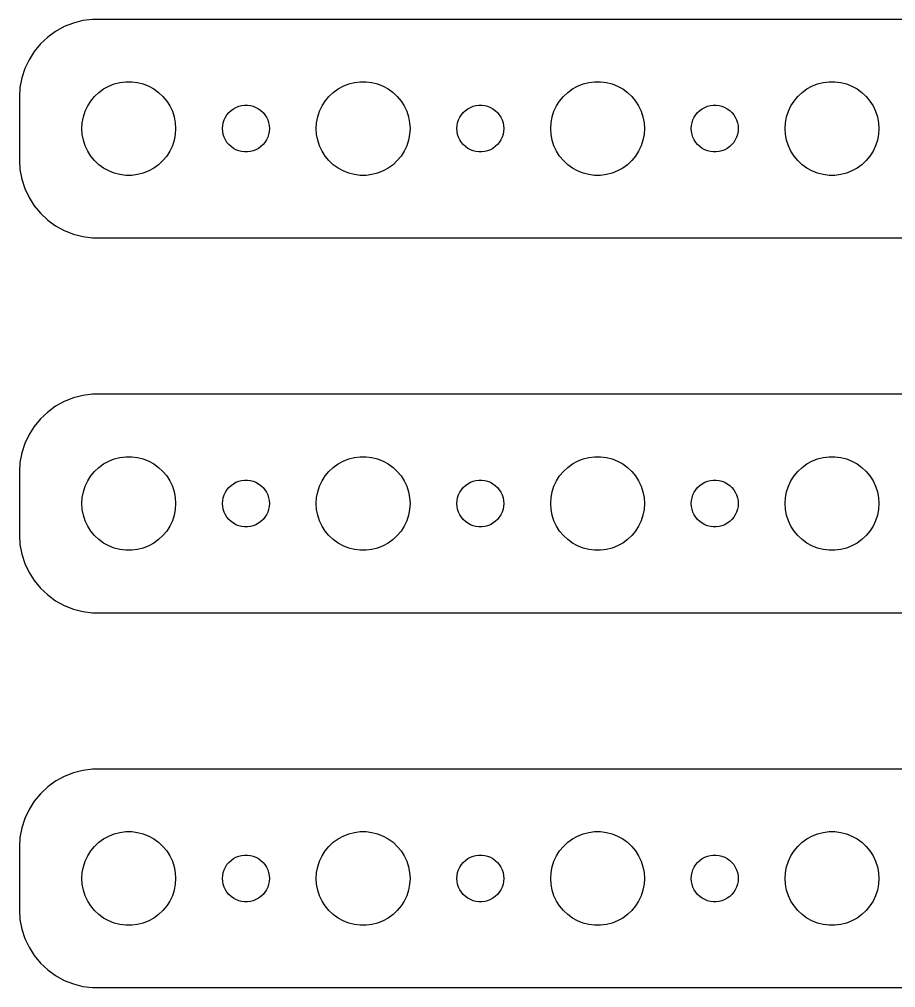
# Model space of a CAD drawing. Header units: metres. Extents: x -112 to 112, y 113 to 223.
# Drawn here: x -112 to -55.9, y 161 to 223 of the extents above; entities that cross this region are included whole.
import ezdxf

# ---------------------------------------------------------------- set-up
doc = ezdxf.new("R2010")
doc.units = ezdxf.units.M

msp = doc.modelspace()

# ---------------------------------------------------------------- linework, layer by layer
for p, q in [((-109.129, 222.524), (-109.679, 222.222)), ((-108.545, 222.755), (-109.129, 222.524)), ((-107.937, 222.911), (-108.545, 222.755)), ((-107.314, 222.99), (-107.937, 222.911)), ((107.314, 222.99), (-107.314, 222.99)), ((-109.679, 222.222), (-110.187, 221.853)), ((-110.645, 221.423), (-111.045, 220.939)), ((-110.187, 221.853), (-110.645, 221.423)), ((-111.045, 220.939), (-111.382, 220.409)), ((-111.382, 220.409), (-111.649, 219.841)), ((-111.649, 219.841), (-111.843, 219.243)), ((-111.843, 219.243), (-111.961, 218.627)), ((-106.277, 218.714), (-105.927, 218.853)), ((-105.927, 218.853), (-105.562, 218.947)), ((-105.562, 218.947), (-105.188, 218.994)), ((-105.188, 218.994), (-104.812, 218.994)), ((-104.812, 218.994), (-104.438, 218.947)), ((-104.438, 218.947), (-104.073, 218.853)), ((-104.073, 218.853), (-103.723, 218.714)), ((-91.2773, 218.714), (-90.927, 218.853)), ((-90.927, 218.853), (-90.5621, 218.947)), ((-90.5621, 218.947), (-90.1884, 218.994)), ((-90.1884, 218.994), (-89.8116, 218.994)), ((-89.8116, 218.994), (-89.4379, 218.947)), ((-89.4379, 218.947), (-89.073, 218.853)), ((-89.073, 218.853), (-88.7227, 218.714)), ((-76.2773, 218.714), (-75.927, 218.853)), ((-75.927, 218.853), (-75.5621, 218.947)), ((-75.5621, 218.947), (-75.1884, 218.994)), ((-75.1884, 218.994), (-74.8116, 218.994)), ((-74.8116, 218.994), (-74.4379, 218.947)), ((-74.4379, 218.947), (-74.073, 218.853)), ((-74.073, 218.853), (-73.7227, 218.714)), ((-61.2773, 218.714), (-60.927, 218.853)), ((-60.927, 218.853), (-60.5621, 218.947)), ((-60.5621, 218.947), (-60.1884, 218.994)), ((-60.1884, 218.994), (-59.8116, 218.994)), ((-59.8116, 218.994), (-59.4379, 218.947)), ((-59.4379, 218.947), (-59.0729, 218.853)), ((-59.0729, 218.853), (-58.7227, 218.714)), ((-111.961, 218.627), (-112, 218)), ((-107.187, 218.054), (-106.912, 218.312)), ((-106.912, 218.312), (-106.607, 218.533)), ((-106.607, 218.533), (-106.277, 218.714)), ((-103.723, 218.714), (-103.393, 218.533)), ((-103.393, 218.533), (-103.088, 218.312)), ((-103.088, 218.312), (-102.813, 218.054)), ((-92.1869, 218.054), (-91.9123, 218.312)), ((-91.9123, 218.312), (-91.6075, 218.533)), ((-91.6075, 218.533), (-91.2773, 218.714)), ((-88.7227, 218.714), (-88.3925, 218.533)), ((-88.3925, 218.533), (-88.0877, 218.312)), ((-88.0877, 218.312), (-87.8131, 218.054)), ((-77.1869, 218.054), (-76.9123, 218.312)), ((-76.9123, 218.312), (-76.6075, 218.533)), ((-76.6075, 218.533), (-76.2773, 218.714)), ((-73.7227, 218.714), (-73.3925, 218.533)), ((-73.3925, 218.533), (-73.0877, 218.312)), ((-73.0877, 218.312), (-72.8131, 218.054)), ((-62.1869, 218.054), (-61.9123, 218.312)), ((-61.9123, 218.312), (-61.6075, 218.533)), ((-61.6075, 218.533), (-61.2773, 218.714)), ((-58.7227, 218.714), (-58.3925, 218.533)), ((-58.3925, 218.533), (-58.0877, 218.312)), ((-58.0877, 218.312), (-57.8131, 218.054)), ((-112, 218), (-112, 214)), ((-107.629, 217.445), (-107.427, 217.763)), ((-107.427, 217.763), (-107.187, 218.054)), ((-102.813, 218.054), (-102.573, 217.763)), ((-102.573, 217.763), (-102.371, 217.445)), ((-92.6289, 217.445), (-92.427, 217.763)), ((-92.427, 217.763), (-92.1869, 218.054)), ((-87.8131, 218.054), (-87.573, 217.763)), ((-87.573, 217.763), (-87.3711, 217.445)), ((-77.6289, 217.445), (-77.427, 217.763)), ((-77.427, 217.763), (-77.1869, 218.054)), ((-72.8131, 218.054), (-72.573, 217.763)), ((-72.573, 217.763), (-72.3711, 217.445)), ((-62.6289, 217.445), (-62.427, 217.763)), ((-62.427, 217.763), (-62.1869, 218.054)), ((-57.8131, 218.054), (-57.5729, 217.763)), ((-57.5729, 217.763), (-57.3711, 217.445)), ((-107.906, 216.746), (-107.789, 217.104)), ((-107.789, 217.104), (-107.629, 217.445)), ((-102.371, 217.445), (-102.211, 217.104)), ((-102.211, 217.104), (-102.094, 216.746)), ((-98.7135, 216.882), (-98.5934, 217.027)), ((-98.5934, 217.027), (-98.4561, 217.156)), ((-98.4561, 217.156), (-98.3037, 217.266)), ((-98.3037, 217.266), (-98.1387, 217.357)), ((-98.1387, 217.357), (-97.9635, 217.427)), ((-97.9635, 217.427), (-97.7811, 217.473)), ((-97.7811, 217.473), (-97.5942, 217.497)), ((-97.5942, 217.497), (-97.4058, 217.497)), ((-97.4058, 217.497), (-97.2189, 217.473)), ((-97.2189, 217.473), (-97.0365, 217.427)), ((-97.0365, 217.427), (-96.8613, 217.357)), ((-96.8613, 217.357), (-96.6963, 217.266)), ((-96.6963, 217.266), (-96.5439, 217.156)), ((-96.5439, 217.156), (-96.4065, 217.027)), ((-96.4065, 217.027), (-96.2865, 216.882)), ((-92.9057, 216.746), (-92.7893, 217.104)), ((-92.7893, 217.104), (-92.6289, 217.445)), ((-87.3711, 217.445), (-87.2107, 217.104)), ((-87.2107, 217.104), (-87.0943, 216.746)), ((-83.7135, 216.882), (-83.5934, 217.027)), ((-83.5934, 217.027), (-83.4561, 217.156)), ((-83.4561, 217.156), (-83.3037, 217.266)), ((-83.3037, 217.266), (-83.1387, 217.357)), ((-83.1387, 217.357), (-82.9635, 217.427)), ((-82.9635, 217.427), (-82.7811, 217.473)), ((-82.7811, 217.473), (-82.5942, 217.497)), ((-82.5942, 217.497), (-82.4058, 217.497)), ((-82.4058, 217.497), (-82.2189, 217.473)), ((-82.2189, 217.473), (-82.0365, 217.427)), ((-82.0365, 217.427), (-81.8613, 217.357)), ((-81.8613, 217.357), (-81.6963, 217.266)), ((-81.6963, 217.266), (-81.5439, 217.156)), ((-81.5439, 217.156), (-81.4065, 217.027)), ((-81.4065, 217.027), (-81.2865, 216.882)), ((-77.9057, 216.746), (-77.7893, 217.104)), ((-77.7893, 217.104), (-77.6289, 217.445)), ((-72.3711, 217.445), (-72.2107, 217.104)), ((-72.2107, 217.104), (-72.0943, 216.746)), ((-68.7135, 216.882), (-68.5934, 217.027)), ((-68.5934, 217.027), (-68.4561, 217.156)), ((-68.4561, 217.156), (-68.3037, 217.266)), ((-68.3037, 217.266), (-68.1387, 217.357)), ((-68.1387, 217.357), (-67.9635, 217.427)), ((-67.9635, 217.427), (-67.7811, 217.473)), ((-67.7811, 217.473), (-67.5942, 217.497)), ((-67.5942, 217.497), (-67.4058, 217.497)), ((-67.4058, 217.497), (-67.2189, 217.473)), ((-67.2189, 217.473), (-67.0365, 217.427)), ((-67.0365, 217.427), (-66.8613, 217.357)), ((-66.8613, 217.357), (-66.6963, 217.266)), ((-66.6963, 217.266), (-66.5439, 217.156)), ((-66.5439, 217.156), (-66.4065, 217.027)), ((-66.4065, 217.027), (-66.2865, 216.882)), ((-62.9057, 216.746), (-62.7893, 217.104)), ((-62.7893, 217.104), (-62.6289, 217.445)), ((-57.3711, 217.445), (-57.2107, 217.104)), ((-57.2107, 217.104), (-57.0942, 216.746)), ((-108, 216), (-107.976, 216.376)), ((-107.976, 216.376), (-107.906, 216.746)), ((-102.094, 216.746), (-102.024, 216.376)), ((-102.024, 216.376), (-102, 216)), ((-98.9882, 216.188), (-98.9529, 216.373)), ((-98.9529, 216.373), (-98.8947, 216.552)), ((-98.8947, 216.552), (-98.8145, 216.723)), ((-98.8145, 216.723), (-98.7135, 216.882)), ((-96.2865, 216.882), (-96.1855, 216.723)), ((-96.1855, 216.723), (-96.1053, 216.552)), ((-96.1053, 216.552), (-96.0471, 216.373)), ((-96.0471, 216.373), (-96.0118, 216.188)), ((-93, 216), (-92.9763, 216.376)), ((-92.9763, 216.376), (-92.9057, 216.746)), ((-87.0943, 216.746), (-87.0237, 216.376)), ((-87.0237, 216.376), (-87, 216)), ((-83.9882, 216.188), (-83.9529, 216.373)), ((-83.9529, 216.373), (-83.8947, 216.552)), ((-83.8947, 216.552), (-83.8145, 216.723)), ((-83.8145, 216.723), (-83.7135, 216.882)), ((-81.2865, 216.882), (-81.1855, 216.723)), ((-81.1855, 216.723), (-81.1053, 216.552)), ((-81.1053, 216.552), (-81.0471, 216.373)), ((-81.0471, 216.373), (-81.0118, 216.188)), ((-78, 216), (-77.9763, 216.376)), ((-77.9763, 216.376), (-77.9057, 216.746)), ((-72.0943, 216.746), (-72.0237, 216.376)), ((-72.0237, 216.376), (-72, 216)), ((-68.9882, 216.188), (-68.9529, 216.373)), ((-68.9529, 216.373), (-68.8947, 216.552)), ((-68.8947, 216.552), (-68.8145, 216.723)), ((-68.8145, 216.723), (-68.7135, 216.882)), ((-66.2865, 216.882), (-66.1855, 216.723)), ((-66.1855, 216.723), (-66.1053, 216.552)), ((-66.1053, 216.552), (-66.0471, 216.373)), ((-66.0471, 216.373), (-66.0118, 216.188)), ((-63, 216), (-62.9763, 216.376)), ((-62.9763, 216.376), (-62.9057, 216.746)), ((-57.0942, 216.746), (-57.0237, 216.376)), ((-57.0237, 216.376), (-57, 216)), ((-107.976, 215.624), (-108, 216)), ((-102, 216), (-102.024, 215.624)), ((-99, 216), (-98.9882, 216.188)), ((-98.9882, 215.812), (-99, 216)), ((-98.9529, 215.627), (-98.9882, 215.812)), ((-96.0118, 215.812), (-96.0471, 215.627)), ((-96.0118, 216.188), (-96, 216)), ((-96, 216), (-96.0118, 215.812)), ((-92.9763, 215.624), (-93, 216)), ((-87, 216), (-87.0237, 215.624)), ((-84, 216), (-83.9882, 216.188)), ((-83.9882, 215.812), (-84, 216)), ((-83.9529, 215.627), (-83.9882, 215.812)), ((-81.0118, 215.812), (-81.0471, 215.627)), ((-81.0118, 216.188), (-81, 216)), ((-81, 216), (-81.0118, 215.812)), ((-77.9763, 215.624), (-78, 216)), ((-72, 216), (-72.0237, 215.624)), ((-69, 216), (-68.9882, 216.188)), ((-68.9882, 215.812), (-69, 216)), ((-68.9529, 215.627), (-68.9882, 215.812)), ((-66.0118, 215.812), (-66.0471, 215.627)), ((-66.0118, 216.188), (-66, 216)), ((-66, 216), (-66.0118, 215.812)), ((-62.9763, 215.624), (-63, 216)), ((-57, 216), (-57.0237, 215.624)), ((-107.906, 215.254), (-107.976, 215.624)), ((-107.789, 214.896), (-107.906, 215.254)), ((-102.094, 215.254), (-102.211, 214.896)), ((-102.024, 215.624), (-102.094, 215.254)), ((-98.8947, 215.448), (-98.9529, 215.627)), ((-98.8145, 215.277), (-98.8947, 215.448)), ((-98.7135, 215.118), (-98.8145, 215.277)), ((-98.5934, 214.973), (-98.7135, 215.118)), ((-96.2865, 215.118), (-96.4065, 214.973)), ((-96.1855, 215.277), (-96.2865, 215.118)), ((-96.1053, 215.448), (-96.1855, 215.277)), ((-96.0471, 215.627), (-96.1053, 215.448)), ((-92.9057, 215.254), (-92.9763, 215.624)), ((-92.7893, 214.896), (-92.9057, 215.254)), ((-87.0943, 215.254), (-87.2107, 214.896)), ((-87.0237, 215.624), (-87.0943, 215.254)), ((-83.8947, 215.448), (-83.9529, 215.627)), ((-83.8145, 215.277), (-83.8947, 215.448)), ((-83.7135, 215.118), (-83.8145, 215.277)), ((-83.5934, 214.973), (-83.7135, 215.118)), ((-81.2865, 215.118), (-81.4065, 214.973)), ((-81.1855, 215.277), (-81.2865, 215.118)), ((-81.1053, 215.448), (-81.1855, 215.277)), ((-81.0471, 215.627), (-81.1053, 215.448)), ((-77.9057, 215.254), (-77.9763, 215.624)), ((-77.7893, 214.896), (-77.9057, 215.254)), ((-72.0943, 215.254), (-72.2107, 214.896)), ((-72.0237, 215.624), (-72.0943, 215.254)), ((-68.8947, 215.448), (-68.9529, 215.627)), ((-68.8145, 215.277), (-68.8947, 215.448)), ((-68.7135, 215.118), (-68.8145, 215.277)), ((-68.5934, 214.973), (-68.7135, 215.118)), ((-66.2865, 215.118), (-66.4065, 214.973)), ((-66.1855, 215.277), (-66.2865, 215.118)), ((-66.1053, 215.448), (-66.1855, 215.277)), ((-66.0471, 215.627), (-66.1053, 215.448)), ((-62.9057, 215.254), (-62.9763, 215.624)), ((-62.7893, 214.896), (-62.9057, 215.254)), ((-57.0942, 215.254), (-57.2107, 214.896)), ((-57.0237, 215.624), (-57.0942, 215.254)), ((-107.629, 214.555), (-107.789, 214.896)), ((-107.427, 214.237), (-107.629, 214.555)), ((-102.371, 214.555), (-102.573, 214.237)), ((-102.211, 214.896), (-102.371, 214.555)), ((-98.4561, 214.844), (-98.5934, 214.973)), ((-98.3037, 214.734), (-98.4561, 214.844)), ((-98.1387, 214.643), (-98.3037, 214.734)), ((-97.9635, 214.573), (-98.1387, 214.643)), ((-97.7811, 214.527), (-97.9635, 214.573)), ((-97.5942, 214.503), (-97.7811, 214.527)), ((-97.4058, 214.503), (-97.5942, 214.503)), ((-97.2189, 214.527), (-97.4058, 214.503)), ((-97.0365, 214.573), (-97.2189, 214.527)), ((-96.8613, 214.643), (-97.0365, 214.573)), ((-96.6963, 214.734), (-96.8613, 214.643)), ((-96.5439, 214.844), (-96.6963, 214.734)), ((-96.4065, 214.973), (-96.5439, 214.844)), ((-92.6289, 214.555), (-92.7893, 214.896)), ((-92.427, 214.237), (-92.6289, 214.555)), ((-87.3711, 214.555), (-87.573, 214.237)), ((-87.2107, 214.896), (-87.3711, 214.555)), ((-83.4561, 214.844), (-83.5934, 214.973)), ((-83.3037, 214.734), (-83.4561, 214.844)), ((-83.1387, 214.643), (-83.3037, 214.734)), ((-82.9635, 214.573), (-83.1387, 214.643)), ((-82.7811, 214.527), (-82.9635, 214.573)), ((-82.5942, 214.503), (-82.7811, 214.527)), ((-82.4058, 214.503), (-82.5942, 214.503)), ((-82.2189, 214.527), (-82.4058, 214.503)), ((-82.0365, 214.573), (-82.2189, 214.527)), ((-81.8613, 214.643), (-82.0365, 214.573)), ((-81.6963, 214.734), (-81.8613, 214.643)), ((-81.5439, 214.844), (-81.6963, 214.734)), ((-81.4065, 214.973), (-81.5439, 214.844)), ((-77.6289, 214.555), (-77.7893, 214.896)), ((-77.427, 214.237), (-77.6289, 214.555)), ((-72.3711, 214.555), (-72.573, 214.237)), ((-72.2107, 214.896), (-72.3711, 214.555)), ((-68.4561, 214.844), (-68.5934, 214.973)), ((-68.3037, 214.734), (-68.4561, 214.844)), ((-68.1387, 214.643), (-68.3037, 214.734)), ((-67.9635, 214.573), (-68.1387, 214.643)), ((-67.7811, 214.527), (-67.9635, 214.573)), ((-67.5942, 214.503), (-67.7811, 214.527)), ((-67.4058, 214.503), (-67.5942, 214.503)), ((-67.2189, 214.527), (-67.4058, 214.503)), ((-67.0365, 214.573), (-67.2189, 214.527)), ((-66.8613, 214.643), (-67.0365, 214.573)), ((-66.6963, 214.734), (-66.8613, 214.643)), ((-66.5439, 214.844), (-66.6963, 214.734)), ((-66.4065, 214.973), (-66.5439, 214.844)), ((-62.6289, 214.555), (-62.7893, 214.896)), ((-62.427, 214.237), (-62.6289, 214.555)), ((-57.3711, 214.555), (-57.5729, 214.237)), ((-57.2107, 214.896), (-57.3711, 214.555)), ((-112, 214), (-111.961, 213.373)), ((-107.187, 213.946), (-107.427, 214.237)), ((-106.912, 213.688), (-107.187, 213.946)), ((-102.813, 213.946), (-103.088, 213.688)), ((-102.573, 214.237), (-102.813, 213.946)), ((-92.1869, 213.946), (-92.427, 214.237)), ((-91.9123, 213.688), (-92.1869, 213.946)), ((-87.8131, 213.946), (-88.0877, 213.688)), ((-87.573, 214.237), (-87.8131, 213.946)), ((-77.1869, 213.946), (-77.427, 214.237)), ((-76.9123, 213.688), (-77.1869, 213.946)), ((-72.8131, 213.946), (-73.0877, 213.688)), ((-72.573, 214.237), (-72.8131, 213.946)), ((-62.1869, 213.946), (-62.427, 214.237)), ((-61.9123, 213.688), (-62.1869, 213.946)), ((-57.8131, 213.946), (-58.0877, 213.688)), ((-57.5729, 214.237), (-57.8131, 213.946)), ((-111.961, 213.373), (-111.843, 212.757)), ((-106.607, 213.467), (-106.912, 213.688)), ((-106.277, 213.286), (-106.607, 213.467)), ((-105.927, 213.147), (-106.277, 213.286)), ((-103.723, 213.286), (-104.073, 213.147)), ((-103.393, 213.467), (-103.723, 213.286)), ((-103.088, 213.688), (-103.393, 213.467)), ((-91.6075, 213.467), (-91.9123, 213.688)), ((-91.2773, 213.286), (-91.6075, 213.467)), ((-90.927, 213.147), (-91.2773, 213.286)), ((-88.7227, 213.286), (-89.073, 213.147)), ((-88.3925, 213.467), (-88.7227, 213.286)), ((-88.0877, 213.688), (-88.3925, 213.467)), ((-76.6075, 213.467), (-76.9123, 213.688)), ((-76.2773, 213.286), (-76.6075, 213.467)), ((-75.927, 213.147), (-76.2773, 213.286)), ((-73.7227, 213.286), (-74.073, 213.147)), ((-73.3925, 213.467), (-73.7227, 213.286)), ((-73.0877, 213.688), (-73.3925, 213.467)), ((-61.6075, 213.467), (-61.9123, 213.688)), ((-61.2773, 213.286), (-61.6075, 213.467)), ((-60.927, 213.147), (-61.2773, 213.286)), ((-58.7227, 213.286), (-59.0729, 213.147)), ((-58.3925, 213.467), (-58.7227, 213.286)), ((-58.0877, 213.688), (-58.3925, 213.467)), ((-111.843, 212.757), (-111.649, 212.159)), ((-105.562, 213.053), (-105.927, 213.147)), ((-105.188, 213.006), (-105.562, 213.053)), ((-104.812, 213.006), (-105.188, 213.006)), ((-104.438, 213.053), (-104.812, 213.006)), ((-104.073, 213.147), (-104.438, 213.053)), ((-90.5621, 213.053), (-90.927, 213.147)), ((-90.1884, 213.006), (-90.5621, 213.053)), ((-89.8116, 213.006), (-90.1884, 213.006)), ((-89.4379, 213.053), (-89.8116, 213.006)), ((-89.073, 213.147), (-89.4379, 213.053)), ((-75.5621, 213.053), (-75.927, 213.147)), ((-75.1884, 213.006), (-75.5621, 213.053)), ((-74.8116, 213.006), (-75.1884, 213.006)), ((-74.4379, 213.053), (-74.8116, 213.006)), ((-74.073, 213.147), (-74.4379, 213.053)), ((-60.5621, 213.053), (-60.927, 213.147)), ((-60.1884, 213.006), (-60.5621, 213.053)), ((-59.8116, 213.006), (-60.1884, 213.006)), ((-59.4379, 213.053), (-59.8116, 213.006)), ((-59.0729, 213.147), (-59.4379, 213.053)), ((-111.649, 212.159), (-111.382, 211.591)), ((-111.382, 211.591), (-111.045, 211.061)), ((-111.045, 211.061), (-110.645, 210.577)), ((-110.645, 210.577), (-110.187, 210.147)), ((-110.187, 210.147), (-109.679, 209.778)), ((-109.679, 209.778), (-109.129, 209.476)), ((-109.129, 209.476), (-108.545, 209.245)), ((-108.545, 209.245), (-107.937, 209.089)), ((-107.937, 209.089), (-107.314, 209.01)), ((-107.314, 209.01), (107.314, 209.01)), ((-107.314, 198.99), (-107.937, 198.911)), ((107.314, 198.99), (-107.314, 198.99)), ((-109.129, 198.524), (-109.679, 198.222)), ((-108.545, 198.755), (-109.129, 198.524)), ((-107.937, 198.911), (-108.545, 198.755)), ((-110.187, 197.853), (-110.645, 197.423)), ((-109.679, 198.222), (-110.187, 197.853)), ((-110.645, 197.423), (-111.045, 196.939)), ((-111.045, 196.939), (-111.382, 196.409)), ((-111.382, 196.409), (-111.649, 195.841)), ((-111.843, 195.243), (-111.961, 194.627)), ((-111.649, 195.841), (-111.843, 195.243)), ((-111.961, 194.627), (-112, 194)), ((-106.607, 194.533), (-106.277, 194.714)), ((-106.277, 194.714), (-105.927, 194.853)), ((-105.927, 194.853), (-105.562, 194.947)), ((-105.562, 194.947), (-105.188, 194.994)), ((-105.188, 194.994), (-104.812, 194.994)), ((-104.812, 194.994), (-104.438, 194.947)), ((-104.438, 194.947), (-104.073, 194.853)), ((-104.073, 194.853), (-103.723, 194.714)), ((-103.723, 194.714), (-103.393, 194.533)), ((-91.6075, 194.533), (-91.2773, 194.714)), ((-91.2773, 194.714), (-90.927, 194.853)), ((-90.927, 194.853), (-90.5621, 194.947)), ((-90.5621, 194.947), (-90.1884, 194.994)), ((-90.1884, 194.994), (-89.8116, 194.994)), ((-89.8116, 194.994), (-89.4379, 194.947)), ((-89.4379, 194.947), (-89.073, 194.853)), ((-89.073, 194.853), (-88.7227, 194.714)), ((-88.7227, 194.714), (-88.3925, 194.533)), ((-76.6075, 194.533), (-76.2773, 194.714)), ((-76.2773, 194.714), (-75.927, 194.853)), ((-75.927, 194.853), (-75.5621, 194.947)), ((-75.5621, 194.947), (-75.1884, 194.994)), ((-75.1884, 194.994), (-74.8116, 194.994)), ((-74.8116, 194.994), (-74.4379, 194.947)), ((-74.4379, 194.947), (-74.073, 194.853)), ((-74.073, 194.853), (-73.7227, 194.714)), ((-73.7227, 194.714), (-73.3925, 194.533)), ((-61.6075, 194.533), (-61.2773, 194.714)), ((-61.2773, 194.714), (-60.927, 194.853)), ((-60.927, 194.853), (-60.5621, 194.947)), ((-60.5621, 194.947), (-60.1884, 194.994)), ((-60.1884, 194.994), (-59.8116, 194.994)), ((-59.8116, 194.994), (-59.4379, 194.947)), ((-59.4379, 194.947), (-59.0729, 194.853)), ((-59.0729, 194.853), (-58.7227, 194.714)), ((-58.7227, 194.714), (-58.3925, 194.533)), ((-112, 194), (-112, 190)), ((-107.427, 193.763), (-107.187, 194.054)), ((-107.187, 194.054), (-106.912, 194.312)), ((-106.912, 194.312), (-106.607, 194.533)), ((-103.393, 194.533), (-103.088, 194.312)), ((-103.088, 194.312), (-102.813, 194.054)), ((-102.813, 194.054), (-102.573, 193.763)), ((-92.427, 193.763), (-92.1869, 194.054)), ((-92.1869, 194.054), (-91.9123, 194.312)), ((-91.9123, 194.312), (-91.6075, 194.533)), ((-88.3925, 194.533), (-88.0877, 194.312)), ((-88.0877, 194.312), (-87.8131, 194.054)), ((-87.8131, 194.054), (-87.573, 193.763)), ((-77.427, 193.763), (-77.1869, 194.054)), ((-77.1869, 194.054), (-76.9123, 194.312)), ((-76.9123, 194.312), (-76.6075, 194.533)), ((-73.3925, 194.533), (-73.0877, 194.312)), ((-73.0877, 194.312), (-72.8131, 194.054)), ((-72.8131, 194.054), (-72.573, 193.763)), ((-62.427, 193.763), (-62.1869, 194.054)), ((-62.1869, 194.054), (-61.9123, 194.312)), ((-61.9123, 194.312), (-61.6075, 194.533)), ((-58.3925, 194.533), (-58.0877, 194.312)), ((-58.0877, 194.312), (-57.8131, 194.054)), ((-57.8131, 194.054), (-57.5729, 193.763)), ((-107.789, 193.104), (-107.629, 193.445)), ((-107.629, 193.445), (-107.427, 193.763)), ((-102.573, 193.763), (-102.371, 193.445)), ((-102.371, 193.445), (-102.211, 193.104)), ((-98.1387, 193.357), (-97.9635, 193.427)), ((-97.9635, 193.427), (-97.7811, 193.473)), ((-97.7811, 193.473), (-97.5942, 193.497)), ((-97.5942, 193.497), (-97.4058, 193.497)), ((-97.4058, 193.497), (-97.2189, 193.473)), ((-97.2189, 193.473), (-97.0365, 193.427)), ((-97.0365, 193.427), (-96.8613, 193.357)), ((-92.7893, 193.104), (-92.6289, 193.445)), ((-92.6289, 193.445), (-92.427, 193.763)), ((-87.573, 193.763), (-87.3711, 193.445)), ((-87.3711, 193.445), (-87.2107, 193.104)), ((-83.1387, 193.357), (-82.9635, 193.427)), ((-82.9635, 193.427), (-82.7811, 193.473)), ((-82.7811, 193.473), (-82.5942, 193.497)), ((-82.5942, 193.497), (-82.4058, 193.497)), ((-82.4058, 193.497), (-82.2189, 193.473)), ((-82.2189, 193.473), (-82.0365, 193.427)), ((-82.0365, 193.427), (-81.8613, 193.357)), ((-77.7893, 193.104), (-77.6289, 193.445)), ((-77.6289, 193.445), (-77.427, 193.763)), ((-72.573, 193.763), (-72.3711, 193.445)), ((-72.3711, 193.445), (-72.2107, 193.104)), ((-68.1387, 193.357), (-67.9635, 193.427)), ((-67.9635, 193.427), (-67.7811, 193.473)), ((-67.7811, 193.473), (-67.5942, 193.497)), ((-67.5942, 193.497), (-67.4058, 193.497)), ((-67.4058, 193.497), (-67.2189, 193.473)), ((-67.2189, 193.473), (-67.0365, 193.427)), ((-67.0365, 193.427), (-66.8613, 193.357)), ((-62.7893, 193.104), (-62.6289, 193.445)), ((-62.6289, 193.445), (-62.427, 193.763)), ((-57.5729, 193.763), (-57.3711, 193.445)), ((-57.3711, 193.445), (-57.2107, 193.104)), ((-107.906, 192.746), (-107.789, 193.104)), ((-102.211, 193.104), (-102.094, 192.746)), ((-98.8145, 192.723), (-98.7135, 192.882)), ((-98.7135, 192.882), (-98.5934, 193.027)), ((-98.5934, 193.027), (-98.4561, 193.156)), ((-98.4561, 193.156), (-98.3037, 193.266)), ((-98.3037, 193.266), (-98.1387, 193.357)), ((-96.8613, 193.357), (-96.6963, 193.266)), ((-96.6963, 193.266), (-96.5439, 193.156)), ((-96.5439, 193.156), (-96.4065, 193.027)), ((-96.4065, 193.027), (-96.2865, 192.882)), ((-96.2865, 192.882), (-96.1855, 192.723)), ((-92.9057, 192.746), (-92.7893, 193.104)), ((-87.2107, 193.104), (-87.0943, 192.746)), ((-83.8145, 192.723), (-83.7135, 192.882)), ((-83.7135, 192.882), (-83.5934, 193.027)), ((-83.5934, 193.027), (-83.4561, 193.156)), ((-83.4561, 193.156), (-83.3037, 193.266)), ((-83.3037, 193.266), (-83.1387, 193.357)), ((-81.8613, 193.357), (-81.6963, 193.266)), ((-81.6963, 193.266), (-81.5439, 193.156)), ((-81.5439, 193.156), (-81.4065, 193.027)), ((-81.4065, 193.027), (-81.2865, 192.882)), ((-81.2865, 192.882), (-81.1855, 192.723)), ((-77.9057, 192.746), (-77.7893, 193.104)), ((-72.2107, 193.104), (-72.0943, 192.746)), ((-68.8145, 192.723), (-68.7135, 192.882)), ((-68.7135, 192.882), (-68.5934, 193.027)), ((-68.5934, 193.027), (-68.4561, 193.156)), ((-68.4561, 193.156), (-68.3037, 193.266)), ((-68.3037, 193.266), (-68.1387, 193.357)), ((-66.8613, 193.357), (-66.6963, 193.266)), ((-66.6963, 193.266), (-66.5439, 193.156)), ((-66.5439, 193.156), (-66.4065, 193.027)), ((-66.4065, 193.027), (-66.2865, 192.882)), ((-66.2865, 192.882), (-66.1855, 192.723)), ((-62.9057, 192.746), (-62.7893, 193.104)), ((-57.2107, 193.104), (-57.0942, 192.746)), ((-108, 192), (-107.976, 192.376)), ((-107.976, 192.376), (-107.906, 192.746)), ((-102.094, 192.746), (-102.024, 192.376)), ((-102.024, 192.376), (-102, 192)), ((-99, 192), (-98.9882, 192.188)), ((-98.9882, 192.188), (-98.9529, 192.373)), ((-98.9529, 192.373), (-98.8947, 192.552)), ((-98.8947, 192.552), (-98.8145, 192.723)), ((-96.1855, 192.723), (-96.1053, 192.552)), ((-96.1053, 192.552), (-96.0471, 192.373)), ((-96.0471, 192.373), (-96.0118, 192.188)), ((-96.0118, 192.188), (-96, 192)), ((-93, 192), (-92.9763, 192.376)), ((-92.9763, 192.376), (-92.9057, 192.746)), ((-87.0943, 192.746), (-87.0237, 192.376)), ((-87.0237, 192.376), (-87, 192)), ((-84, 192), (-83.9882, 192.188)), ((-83.9882, 192.188), (-83.9529, 192.373)), ((-83.9529, 192.373), (-83.8947, 192.552)), ((-83.8947, 192.552), (-83.8145, 192.723)), ((-81.1855, 192.723), (-81.1053, 192.552)), ((-81.1053, 192.552), (-81.0471, 192.373)), ((-81.0471, 192.373), (-81.0118, 192.188)), ((-81.0118, 192.188), (-81, 192)), ((-78, 192), (-77.9763, 192.376)), ((-77.9763, 192.376), (-77.9057, 192.746)), ((-72.0943, 192.746), (-72.0237, 192.376)), ((-72.0237, 192.376), (-72, 192)), ((-69, 192), (-68.9882, 192.188)), ((-68.9882, 192.188), (-68.9529, 192.373)), ((-68.9529, 192.373), (-68.8947, 192.552)), ((-68.8947, 192.552), (-68.8145, 192.723)), ((-66.1855, 192.723), (-66.1053, 192.552)), ((-66.1053, 192.552), (-66.0471, 192.373)), ((-66.0471, 192.373), (-66.0118, 192.188)), ((-66.0118, 192.188), (-66, 192)), ((-63, 192), (-62.9763, 192.376)), ((-62.9763, 192.376), (-62.9057, 192.746)), ((-57.0942, 192.746), (-57.0237, 192.376)), ((-57.0237, 192.376), (-57, 192)), ((-107.976, 191.624), (-108, 192)), ((-107.906, 191.254), (-107.976, 191.624)), ((-102.024, 191.624), (-102.094, 191.254)), ((-102, 192), (-102.024, 191.624)), ((-98.9882, 191.812), (-99, 192)), ((-98.9529, 191.627), (-98.9882, 191.812)), ((-98.8947, 191.448), (-98.9529, 191.627)), ((-96.0471, 191.627), (-96.1053, 191.448)), ((-96.0118, 191.812), (-96.0471, 191.627)), ((-96, 192), (-96.0118, 191.812)), ((-92.9763, 191.624), (-93, 192)), ((-92.9057, 191.254), (-92.9763, 191.624)), ((-87.0237, 191.624), (-87.0943, 191.254)), ((-87, 192), (-87.0237, 191.624)), ((-83.9882, 191.812), (-84, 192)), ((-83.9529, 191.627), (-83.9882, 191.812)), ((-83.8947, 191.448), (-83.9529, 191.627)), ((-81.0471, 191.627), (-81.1053, 191.448)), ((-81.0118, 191.812), (-81.0471, 191.627)), ((-81, 192), (-81.0118, 191.812)), ((-77.9763, 191.624), (-78, 192)), ((-77.9057, 191.254), (-77.9763, 191.624)), ((-72.0237, 191.624), (-72.0943, 191.254)), ((-72, 192), (-72.0237, 191.624)), ((-68.9882, 191.812), (-69, 192)), ((-68.9529, 191.627), (-68.9882, 191.812)), ((-68.8947, 191.448), (-68.9529, 191.627)), ((-66.0471, 191.627), (-66.1053, 191.448)), ((-66.0118, 191.812), (-66.0471, 191.627)), ((-66, 192), (-66.0118, 191.812)), ((-62.9763, 191.624), (-63, 192)), ((-62.9057, 191.254), (-62.9763, 191.624)), ((-57.0237, 191.624), (-57.0942, 191.254)), ((-57, 192), (-57.0237, 191.624)), ((-107.789, 190.896), (-107.906, 191.254)), ((-102.094, 191.254), (-102.211, 190.896)), ((-98.8145, 191.277), (-98.8947, 191.448)), ((-98.7135, 191.118), (-98.8145, 191.277)), ((-98.5934, 190.973), (-98.7135, 191.118)), ((-98.4561, 190.844), (-98.5934, 190.973)), ((-96.4065, 190.973), (-96.5439, 190.844)), ((-96.2865, 191.118), (-96.4065, 190.973)), ((-96.1855, 191.277), (-96.2865, 191.118)), ((-96.1053, 191.448), (-96.1855, 191.277)), ((-92.7893, 190.896), (-92.9057, 191.254)), ((-87.0943, 191.254), (-87.2107, 190.896)), ((-83.8145, 191.277), (-83.8947, 191.448)), ((-83.7135, 191.118), (-83.8145, 191.277)), ((-83.5934, 190.973), (-83.7135, 191.118)), ((-83.4561, 190.844), (-83.5934, 190.973)), ((-81.4065, 190.973), (-81.5439, 190.844)), ((-81.2865, 191.118), (-81.4065, 190.973)), ((-81.1855, 191.277), (-81.2865, 191.118)), ((-81.1053, 191.448), (-81.1855, 191.277)), ((-77.7893, 190.896), (-77.9057, 191.254)), ((-72.0943, 191.254), (-72.2107, 190.896)), ((-68.8145, 191.277), (-68.8947, 191.448)), ((-68.7135, 191.118), (-68.8145, 191.277)), ((-68.5934, 190.973), (-68.7135, 191.118)), ((-68.4561, 190.844), (-68.5934, 190.973)), ((-66.4065, 190.973), (-66.5439, 190.844)), ((-66.2865, 191.118), (-66.4065, 190.973)), ((-66.1855, 191.277), (-66.2865, 191.118)), ((-66.1053, 191.448), (-66.1855, 191.277)), ((-62.7893, 190.896), (-62.9057, 191.254)), ((-57.0942, 191.254), (-57.2107, 190.896)), ((-107.629, 190.555), (-107.789, 190.896)), ((-107.427, 190.237), (-107.629, 190.555)), ((-102.371, 190.555), (-102.573, 190.237)), ((-102.211, 190.896), (-102.371, 190.555)), ((-98.3037, 190.734), (-98.4561, 190.844)), ((-98.1387, 190.643), (-98.3037, 190.734)), ((-97.9635, 190.573), (-98.1387, 190.643)), ((-97.7811, 190.527), (-97.9635, 190.573)), ((-97.5942, 190.503), (-97.7811, 190.527)), ((-97.4058, 190.503), (-97.5942, 190.503)), ((-97.2189, 190.527), (-97.4058, 190.503)), ((-97.0365, 190.573), (-97.2189, 190.527)), ((-96.8613, 190.643), (-97.0365, 190.573)), ((-96.6963, 190.734), (-96.8613, 190.643)), ((-96.5439, 190.844), (-96.6963, 190.734)), ((-92.6289, 190.555), (-92.7893, 190.896)), ((-92.427, 190.237), (-92.6289, 190.555)), ((-87.3711, 190.555), (-87.573, 190.237)), ((-87.2107, 190.896), (-87.3711, 190.555)), ((-83.3037, 190.734), (-83.4561, 190.844)), ((-83.1387, 190.643), (-83.3037, 190.734)), ((-82.9635, 190.573), (-83.1387, 190.643)), ((-82.7811, 190.527), (-82.9635, 190.573)), ((-82.5942, 190.503), (-82.7811, 190.527)), ((-82.4058, 190.503), (-82.5942, 190.503)), ((-82.2189, 190.527), (-82.4058, 190.503)), ((-82.0365, 190.573), (-82.2189, 190.527)), ((-81.8613, 190.643), (-82.0365, 190.573)), ((-81.6963, 190.734), (-81.8613, 190.643)), ((-81.5439, 190.844), (-81.6963, 190.734)), ((-77.6289, 190.555), (-77.7893, 190.896)), ((-77.427, 190.237), (-77.6289, 190.555)), ((-72.3711, 190.555), (-72.573, 190.237)), ((-72.2107, 190.896), (-72.3711, 190.555)), ((-68.3037, 190.734), (-68.4561, 190.844)), ((-68.1387, 190.643), (-68.3037, 190.734)), ((-67.9635, 190.573), (-68.1387, 190.643)), ((-67.7811, 190.527), (-67.9635, 190.573)), ((-67.5942, 190.503), (-67.7811, 190.527)), ((-67.4058, 190.503), (-67.5942, 190.503)), ((-67.2189, 190.527), (-67.4058, 190.503)), ((-67.0365, 190.573), (-67.2189, 190.527)), ((-66.8613, 190.643), (-67.0365, 190.573)), ((-66.6963, 190.734), (-66.8613, 190.643)), ((-66.5439, 190.844), (-66.6963, 190.734)), ((-62.6289, 190.555), (-62.7893, 190.896)), ((-62.427, 190.237), (-62.6289, 190.555)), ((-57.3711, 190.555), (-57.5729, 190.237)), ((-57.2107, 190.896), (-57.3711, 190.555)), ((-112, 190), (-111.961, 189.373)), ((-107.187, 189.946), (-107.427, 190.237)), ((-106.912, 189.688), (-107.187, 189.946)), ((-106.607, 189.467), (-106.912, 189.688)), ((-103.088, 189.688), (-103.393, 189.467)), ((-102.813, 189.946), (-103.088, 189.688)), ((-102.573, 190.237), (-102.813, 189.946)), ((-92.1869, 189.946), (-92.427, 190.237)), ((-91.9123, 189.688), (-92.1869, 189.946)), ((-91.6075, 189.467), (-91.9123, 189.688)), ((-88.0877, 189.688), (-88.3925, 189.467)), ((-87.8131, 189.946), (-88.0877, 189.688)), ((-87.573, 190.237), (-87.8131, 189.946)), ((-77.1869, 189.946), (-77.427, 190.237)), ((-76.9123, 189.688), (-77.1869, 189.946)), ((-76.6075, 189.467), (-76.9123, 189.688)), ((-73.0877, 189.688), (-73.3925, 189.467)), ((-72.8131, 189.946), (-73.0877, 189.688)), ((-72.573, 190.237), (-72.8131, 189.946)), ((-62.1869, 189.946), (-62.427, 190.237)), ((-61.9123, 189.688), (-62.1869, 189.946)), ((-61.6075, 189.467), (-61.9123, 189.688)), ((-58.0877, 189.688), (-58.3925, 189.467)), ((-57.8131, 189.946), (-58.0877, 189.688)), ((-57.5729, 190.237), (-57.8131, 189.946)), ((-111.961, 189.373), (-111.843, 188.757)), ((-106.277, 189.286), (-106.607, 189.467)), ((-105.927, 189.147), (-106.277, 189.286)), ((-105.562, 189.053), (-105.927, 189.147)), ((-105.188, 189.006), (-105.562, 189.053)), ((-104.438, 189.053), (-104.812, 189.006)), ((-104.073, 189.147), (-104.438, 189.053)), ((-103.723, 189.286), (-104.073, 189.147)), ((-103.393, 189.467), (-103.723, 189.286)), ((-91.2773, 189.286), (-91.6075, 189.467)), ((-90.927, 189.147), (-91.2773, 189.286)), ((-90.5621, 189.053), (-90.927, 189.147)), ((-90.1884, 189.006), (-90.5621, 189.053)), ((-89.4379, 189.053), (-89.8116, 189.006)), ((-89.073, 189.147), (-89.4379, 189.053)), ((-88.7227, 189.286), (-89.073, 189.147)), ((-88.3925, 189.467), (-88.7227, 189.286)), ((-76.2773, 189.286), (-76.6075, 189.467)), ((-75.927, 189.147), (-76.2773, 189.286)), ((-75.5621, 189.053), (-75.927, 189.147)), ((-75.1884, 189.006), (-75.5621, 189.053)), ((-74.4379, 189.053), (-74.8116, 189.006)), ((-74.073, 189.147), (-74.4379, 189.053)), ((-73.7227, 189.286), (-74.073, 189.147)), ((-73.3925, 189.467), (-73.7227, 189.286)), ((-61.2773, 189.286), (-61.6075, 189.467)), ((-60.927, 189.147), (-61.2773, 189.286)), ((-60.5621, 189.053), (-60.927, 189.147)), ((-60.1884, 189.006), (-60.5621, 189.053)), ((-59.4379, 189.053), (-59.8116, 189.006)), ((-59.0729, 189.147), (-59.4379, 189.053)), ((-58.7227, 189.286), (-59.0729, 189.147)), ((-58.3925, 189.467), (-58.7227, 189.286)), ((-111.843, 188.757), (-111.649, 188.159)), ((-104.812, 189.006), (-105.188, 189.006)), ((-89.8116, 189.006), (-90.1884, 189.006)), ((-74.8116, 189.006), (-75.1884, 189.006)), ((-59.8116, 189.006), (-60.1884, 189.006)), ((-111.649, 188.159), (-111.382, 187.591)), ((-111.382, 187.591), (-111.045, 187.061)), ((-111.045, 187.061), (-110.645, 186.577)), ((-110.645, 186.577), (-110.187, 186.147)), ((-110.187, 186.147), (-109.679, 185.778)), ((-109.679, 185.778), (-109.129, 185.476)), ((-109.129, 185.476), (-108.545, 185.245)), ((-108.545, 185.245), (-107.937, 185.089)), ((-107.937, 185.089), (-107.314, 185.01)), ((-107.314, 185.01), (107.314, 185.01)), ((-107.937, 174.911), (-108.545, 174.755)), ((-107.314, 174.99), (-107.937, 174.911)), ((107.314, 174.99), (-107.314, 174.99)), ((-109.679, 174.222), (-110.187, 173.853)), ((-109.129, 174.524), (-109.679, 174.222)), ((-108.545, 174.755), (-109.129, 174.524)), ((-110.187, 173.853), (-110.645, 173.423)), ((-111.045, 172.939), (-111.382, 172.409)), ((-110.645, 173.423), (-111.045, 172.939)), ((-111.382, 172.409), (-111.649, 171.841)), ((-111.649, 171.841), (-111.843, 171.243)), ((-111.843, 171.243), (-111.961, 170.627)), ((-111.961, 170.627), (-112, 170)), ((-106.912, 170.312), (-106.607, 170.533)), ((-106.607, 170.533), (-106.277, 170.714)), ((-106.277, 170.714), (-105.927, 170.853)), ((-105.927, 170.853), (-105.562, 170.947)), ((-105.562, 170.947), (-105.188, 170.994)), ((-105.188, 170.994), (-104.812, 170.994)), ((-104.812, 170.994), (-104.438, 170.947)), ((-104.438, 170.947), (-104.073, 170.853)), ((-104.073, 170.853), (-103.723, 170.714)), ((-103.723, 170.714), (-103.393, 170.533)), ((-103.393, 170.533), (-103.088, 170.312)), ((-91.9123, 170.312), (-91.6075, 170.533)), ((-91.6075, 170.533), (-91.2773, 170.714)), ((-91.2773, 170.714), (-90.927, 170.853)), ((-90.927, 170.853), (-90.5621, 170.947)), ((-90.5621, 170.947), (-90.1884, 170.994)), ((-90.1884, 170.994), (-89.8116, 170.994)), ((-89.8116, 170.994), (-89.4379, 170.947)), ((-89.4379, 170.947), (-89.073, 170.853)), ((-89.073, 170.853), (-88.7227, 170.714)), ((-88.7227, 170.714), (-88.3925, 170.533)), ((-88.3925, 170.533), (-88.0877, 170.312)), ((-76.9123, 170.312), (-76.6075, 170.533)), ((-76.6075, 170.533), (-76.2773, 170.714)), ((-76.2773, 170.714), (-75.927, 170.853)), ((-75.927, 170.853), (-75.5621, 170.947)), ((-75.5621, 170.947), (-75.1884, 170.994)), ((-75.1884, 170.994), (-74.8116, 170.994)), ((-74.8116, 170.994), (-74.4379, 170.947)), ((-74.4379, 170.947), (-74.073, 170.853)), ((-74.073, 170.853), (-73.7227, 170.714)), ((-73.7227, 170.714), (-73.3925, 170.533)), ((-73.3925, 170.533), (-73.0877, 170.312)), ((-61.9123, 170.312), (-61.6075, 170.533)), ((-61.6075, 170.533), (-61.2773, 170.714)), ((-61.2773, 170.714), (-60.927, 170.853)), ((-60.927, 170.853), (-60.5621, 170.947)), ((-60.5621, 170.947), (-60.1884, 170.994)), ((-60.1884, 170.994), (-59.8116, 170.994)), ((-59.8116, 170.994), (-59.4379, 170.947)), ((-59.4379, 170.947), (-59.0729, 170.853)), ((-59.0729, 170.853), (-58.7227, 170.714)), ((-58.7227, 170.714), (-58.3925, 170.533)), ((-58.3925, 170.533), (-58.0877, 170.312)), ((-112, 170), (-112, 166)), ((-107.427, 169.763), (-107.187, 170.054)), ((-107.187, 170.054), (-106.912, 170.312)), ((-103.088, 170.312), (-102.813, 170.054)), ((-102.813, 170.054), (-102.573, 169.763)), ((-92.427, 169.763), (-92.1869, 170.054)), ((-92.1869, 170.054), (-91.9123, 170.312)), ((-88.0877, 170.312), (-87.8131, 170.054)), ((-87.8131, 170.054), (-87.573, 169.763)), ((-77.427, 169.763), (-77.1869, 170.054)), ((-77.1869, 170.054), (-76.9123, 170.312)), ((-73.0877, 170.312), (-72.8131, 170.054)), ((-72.8131, 170.054), (-72.573, 169.763)), ((-62.427, 169.763), (-62.1869, 170.054)), ((-62.1869, 170.054), (-61.9123, 170.312)), ((-58.0877, 170.312), (-57.8131, 170.054)), ((-57.8131, 170.054), (-57.5729, 169.763)), ((-107.789, 169.104), (-107.629, 169.445)), ((-107.629, 169.445), (-107.427, 169.763)), ((-102.573, 169.763), (-102.371, 169.445)), ((-102.371, 169.445), (-102.211, 169.104)), ((-98.4561, 169.156), (-98.3037, 169.266)), ((-98.3037, 169.266), (-98.1387, 169.357)), ((-98.1387, 169.357), (-97.9635, 169.427)), ((-97.9635, 169.427), (-97.7811, 169.473)), ((-97.7811, 169.473), (-97.5942, 169.497)), ((-97.5942, 169.497), (-97.4058, 169.497)), ((-97.4058, 169.497), (-97.2189, 169.473)), ((-97.2189, 169.473), (-97.0365, 169.427)), ((-97.0365, 169.427), (-96.8613, 169.357)), ((-96.8613, 169.357), (-96.6963, 169.266)), ((-96.6963, 169.266), (-96.5439, 169.156)), ((-92.7893, 169.104), (-92.6289, 169.445)), ((-92.6289, 169.445), (-92.427, 169.763)), ((-87.573, 169.763), (-87.3711, 169.445)), ((-87.3711, 169.445), (-87.2107, 169.104)), ((-83.4561, 169.156), (-83.3037, 169.266)), ((-83.3037, 169.266), (-83.1387, 169.357)), ((-83.1387, 169.357), (-82.9635, 169.427)), ((-82.9635, 169.427), (-82.7811, 169.473)), ((-82.7811, 169.473), (-82.5942, 169.497)), ((-82.5942, 169.497), (-82.4058, 169.497)), ((-82.4058, 169.497), (-82.2189, 169.473)), ((-82.2189, 169.473), (-82.0365, 169.427)), ((-82.0365, 169.427), (-81.8613, 169.357)), ((-81.8613, 169.357), (-81.6963, 169.266)), ((-81.6963, 169.266), (-81.5439, 169.156)), ((-77.7893, 169.104), (-77.6289, 169.445)), ((-77.6289, 169.445), (-77.427, 169.763)), ((-72.573, 169.763), (-72.3711, 169.445)), ((-72.3711, 169.445), (-72.2107, 169.104)), ((-68.4561, 169.156), (-68.3037, 169.266)), ((-68.3037, 169.266), (-68.1387, 169.357)), ((-68.1387, 169.357), (-67.9635, 169.427)), ((-67.9635, 169.427), (-67.7811, 169.473)), ((-67.7811, 169.473), (-67.5942, 169.497)), ((-67.5942, 169.497), (-67.4058, 169.497)), ((-67.4058, 169.497), (-67.2189, 169.473)), ((-67.2189, 169.473), (-67.0365, 169.427)), ((-67.0365, 169.427), (-66.8613, 169.357)), ((-66.8613, 169.357), (-66.6963, 169.266)), ((-66.6963, 169.266), (-66.5439, 169.156)), ((-62.7893, 169.104), (-62.6289, 169.445)), ((-62.6289, 169.445), (-62.427, 169.763)), ((-57.5729, 169.763), (-57.3711, 169.445)), ((-57.3711, 169.445), (-57.2107, 169.104)), ((-107.976, 168.376), (-107.906, 168.746)), ((-107.906, 168.746), (-107.789, 169.104)), ((-102.211, 169.104), (-102.094, 168.746)), ((-102.094, 168.746), (-102.024, 168.376)), ((-98.8947, 168.552), (-98.8145, 168.723)), ((-98.8145, 168.723), (-98.7135, 168.882)), ((-98.7135, 168.882), (-98.5934, 169.027)), ((-98.5934, 169.027), (-98.4561, 169.156)), ((-96.5439, 169.156), (-96.4065, 169.027)), ((-96.4065, 169.027), (-96.2865, 168.882)), ((-96.2865, 168.882), (-96.1855, 168.723)), ((-96.1855, 168.723), (-96.1053, 168.552)), ((-92.9763, 168.376), (-92.9057, 168.746)), ((-92.9057, 168.746), (-92.7893, 169.104)), ((-87.2107, 169.104), (-87.0943, 168.746)), ((-87.0943, 168.746), (-87.0237, 168.376)), ((-83.8947, 168.552), (-83.8145, 168.723)), ((-83.8145, 168.723), (-83.7135, 168.882)), ((-83.7135, 168.882), (-83.5934, 169.027)), ((-83.5934, 169.027), (-83.4561, 169.156)), ((-81.5439, 169.156), (-81.4065, 169.027)), ((-81.4065, 169.027), (-81.2865, 168.882)), ((-81.2865, 168.882), (-81.1855, 168.723)), ((-81.1855, 168.723), (-81.1053, 168.552)), ((-77.9763, 168.376), (-77.9057, 168.746)), ((-77.9057, 168.746), (-77.7893, 169.104)), ((-72.2107, 169.104), (-72.0943, 168.746)), ((-72.0943, 168.746), (-72.0237, 168.376)), ((-68.8947, 168.552), (-68.8145, 168.723)), ((-68.8145, 168.723), (-68.7135, 168.882)), ((-68.7135, 168.882), (-68.5934, 169.027)), ((-68.5934, 169.027), (-68.4561, 169.156)), ((-66.5439, 169.156), (-66.4065, 169.027)), ((-66.4065, 169.027), (-66.2865, 168.882)), ((-66.2865, 168.882), (-66.1855, 168.723)), ((-66.1855, 168.723), (-66.1053, 168.552)), ((-62.9763, 168.376), (-62.9057, 168.746)), ((-62.9057, 168.746), (-62.7893, 169.104)), ((-57.2107, 169.104), (-57.0942, 168.746)), ((-57.0942, 168.746), (-57.0237, 168.376)), ((-108, 168), (-107.976, 168.376)), ((-107.976, 167.624), (-108, 168)), ((-102.024, 168.376), (-102, 168)), ((-102, 168), (-102.024, 167.624)), ((-99, 168), (-98.9882, 168.188)), ((-98.9882, 167.812), (-99, 168)), ((-98.9882, 168.188), (-98.9529, 168.373)), ((-98.9529, 168.373), (-98.8947, 168.552)), ((-96.1053, 168.552), (-96.0471, 168.373)), ((-96.0471, 168.373), (-96.0118, 168.188)), ((-96.0118, 168.188), (-96, 168)), ((-96, 168), (-96.0118, 167.812)), ((-93, 168), (-92.9763, 168.376)), ((-92.9763, 167.624), (-93, 168)), ((-87.0237, 168.376), (-87, 168)), ((-87, 168), (-87.0237, 167.624)), ((-84, 168), (-83.9882, 168.188)), ((-83.9882, 167.812), (-84, 168)), ((-83.9882, 168.188), (-83.9529, 168.373)), ((-83.9529, 168.373), (-83.8947, 168.552)), ((-81.1053, 168.552), (-81.0471, 168.373)), ((-81.0471, 168.373), (-81.0118, 168.188)), ((-81.0118, 168.188), (-81, 168)), ((-81, 168), (-81.0118, 167.812)), ((-78, 168), (-77.9763, 168.376)), ((-77.9763, 167.624), (-78, 168)), ((-72.0237, 168.376), (-72, 168)), ((-72, 168), (-72.0237, 167.624)), ((-69, 168), (-68.9882, 168.188)), ((-68.9882, 167.812), (-69, 168)), ((-68.9882, 168.188), (-68.9529, 168.373)), ((-68.9529, 168.373), (-68.8947, 168.552)), ((-66.1053, 168.552), (-66.0471, 168.373)), ((-66.0471, 168.373), (-66.0118, 168.188)), ((-66.0118, 168.188), (-66, 168)), ((-66, 168), (-66.0118, 167.812)), ((-63, 168), (-62.9763, 168.376)), ((-62.9763, 167.624), (-63, 168)), ((-57.0237, 168.376), (-57, 168)), ((-57, 168), (-57.0237, 167.624)), ((-107.906, 167.254), (-107.976, 167.624)), ((-102.024, 167.624), (-102.094, 167.254)), ((-98.9529, 167.627), (-98.9882, 167.812)), ((-98.8947, 167.448), (-98.9529, 167.627)), ((-98.8145, 167.277), (-98.8947, 167.448)), ((-96.1053, 167.448), (-96.1855, 167.277)), ((-96.0471, 167.627), (-96.1053, 167.448)), ((-96.0118, 167.812), (-96.0471, 167.627)), ((-92.9057, 167.254), (-92.9763, 167.624)), ((-87.0237, 167.624), (-87.0943, 167.254)), ((-83.9529, 167.627), (-83.9882, 167.812)), ((-83.8947, 167.448), (-83.9529, 167.627)), ((-83.8145, 167.277), (-83.8947, 167.448)), ((-81.1053, 167.448), (-81.1855, 167.277)), ((-81.0471, 167.627), (-81.1053, 167.448)), ((-81.0118, 167.812), (-81.0471, 167.627)), ((-77.9057, 167.254), (-77.9763, 167.624)), ((-72.0237, 167.624), (-72.0943, 167.254)), ((-68.9529, 167.627), (-68.9882, 167.812)), ((-68.8947, 167.448), (-68.9529, 167.627)), ((-68.8145, 167.277), (-68.8947, 167.448)), ((-66.1053, 167.448), (-66.1855, 167.277)), ((-66.0471, 167.627), (-66.1053, 167.448)), ((-66.0118, 167.812), (-66.0471, 167.627)), ((-62.9057, 167.254), (-62.9763, 167.624)), ((-57.0237, 167.624), (-57.0942, 167.254)), ((-107.789, 166.896), (-107.906, 167.254)), ((-107.629, 166.555), (-107.789, 166.896)), ((-102.211, 166.896), (-102.371, 166.555)), ((-102.094, 167.254), (-102.211, 166.896)), ((-98.7135, 167.118), (-98.8145, 167.277)), ((-98.5934, 166.973), (-98.7135, 167.118)), ((-98.4561, 166.844), (-98.5934, 166.973)), ((-98.3037, 166.734), (-98.4561, 166.844)), ((-98.1387, 166.643), (-98.3037, 166.734)), ((-96.6963, 166.734), (-96.8613, 166.643)), ((-96.5439, 166.844), (-96.6963, 166.734)), ((-96.4065, 166.973), (-96.5439, 166.844)), ((-96.2865, 167.118), (-96.4065, 166.973)), ((-96.1855, 167.277), (-96.2865, 167.118)), ((-92.7893, 166.896), (-92.9057, 167.254)), ((-92.6289, 166.555), (-92.7893, 166.896)), ((-87.2107, 166.896), (-87.3711, 166.555)), ((-87.0943, 167.254), (-87.2107, 166.896)), ((-83.7135, 167.118), (-83.8145, 167.277)), ((-83.5934, 166.973), (-83.7135, 167.118)), ((-83.4561, 166.844), (-83.5934, 166.973)), ((-83.3037, 166.734), (-83.4561, 166.844)), ((-83.1387, 166.643), (-83.3037, 166.734)), ((-81.6963, 166.734), (-81.8613, 166.643)), ((-81.5439, 166.844), (-81.6963, 166.734)), ((-81.4065, 166.973), (-81.5439, 166.844)), ((-81.2865, 167.118), (-81.4065, 166.973)), ((-81.1855, 167.277), (-81.2865, 167.118)), ((-77.7893, 166.896), (-77.9057, 167.254)), ((-77.6289, 166.555), (-77.7893, 166.896)), ((-72.2107, 166.896), (-72.3711, 166.555)), ((-72.0943, 167.254), (-72.2107, 166.896)), ((-68.7135, 167.118), (-68.8145, 167.277)), ((-68.5934, 166.973), (-68.7135, 167.118)), ((-68.4561, 166.844), (-68.5934, 166.973)), ((-68.3037, 166.734), (-68.4561, 166.844)), ((-68.1387, 166.643), (-68.3037, 166.734)), ((-66.6963, 166.734), (-66.8613, 166.643)), ((-66.5439, 166.844), (-66.6963, 166.734)), ((-66.4065, 166.973), (-66.5439, 166.844)), ((-66.2865, 167.118), (-66.4065, 166.973)), ((-66.1855, 167.277), (-66.2865, 167.118)), ((-62.7893, 166.896), (-62.9057, 167.254)), ((-62.6289, 166.555), (-62.7893, 166.896)), ((-57.2107, 166.896), (-57.3711, 166.555)), ((-57.0942, 167.254), (-57.2107, 166.896)), ((-107.427, 166.237), (-107.629, 166.555)), ((-107.187, 165.946), (-107.427, 166.237)), ((-102.573, 166.237), (-102.813, 165.946)), ((-102.371, 166.555), (-102.573, 166.237)), ((-97.9635, 166.573), (-98.1387, 166.643)), ((-97.7811, 166.527), (-97.9635, 166.573)), ((-97.5942, 166.503), (-97.7811, 166.527)), ((-97.4058, 166.503), (-97.5942, 166.503)), ((-97.2189, 166.527), (-97.4058, 166.503)), ((-97.0365, 166.573), (-97.2189, 166.527)), ((-96.8613, 166.643), (-97.0365, 166.573)), ((-92.427, 166.237), (-92.6289, 166.555)), ((-92.1869, 165.946), (-92.427, 166.237)), ((-87.573, 166.237), (-87.8131, 165.946)), ((-87.3711, 166.555), (-87.573, 166.237)), ((-82.9635, 166.573), (-83.1387, 166.643)), ((-82.7811, 166.527), (-82.9635, 166.573)), ((-82.5942, 166.503), (-82.7811, 166.527)), ((-82.4058, 166.503), (-82.5942, 166.503)), ((-82.2189, 166.527), (-82.4058, 166.503)), ((-82.0365, 166.573), (-82.2189, 166.527)), ((-81.8613, 166.643), (-82.0365, 166.573)), ((-77.427, 166.237), (-77.6289, 166.555)), ((-77.1869, 165.946), (-77.427, 166.237)), ((-72.573, 166.237), (-72.8131, 165.946)), ((-72.3711, 166.555), (-72.573, 166.237)), ((-67.9635, 166.573), (-68.1387, 166.643)), ((-67.7811, 166.527), (-67.9635, 166.573)), ((-67.5942, 166.503), (-67.7811, 166.527)), ((-67.4058, 166.503), (-67.5942, 166.503)), ((-67.2189, 166.527), (-67.4058, 166.503)), ((-67.0365, 166.573), (-67.2189, 166.527)), ((-66.8613, 166.643), (-67.0365, 166.573)), ((-62.427, 166.237), (-62.6289, 166.555)), ((-62.1869, 165.946), (-62.427, 166.237)), ((-57.5729, 166.237), (-57.8131, 165.946)), ((-57.3711, 166.555), (-57.5729, 166.237)), ((-112, 166), (-111.961, 165.373)), ((-106.912, 165.688), (-107.187, 165.946)), ((-106.607, 165.467), (-106.912, 165.688)), ((-103.088, 165.688), (-103.393, 165.467)), ((-102.813, 165.946), (-103.088, 165.688)), ((-91.9123, 165.688), (-92.1869, 165.946)), ((-91.6075, 165.467), (-91.9123, 165.688)), ((-88.0877, 165.688), (-88.3925, 165.467)), ((-87.8131, 165.946), (-88.0877, 165.688)), ((-76.9123, 165.688), (-77.1869, 165.946)), ((-76.6075, 165.467), (-76.9123, 165.688)), ((-73.0877, 165.688), (-73.3925, 165.467)), ((-72.8131, 165.946), (-73.0877, 165.688)), ((-61.9123, 165.688), (-62.1869, 165.946)), ((-61.6075, 165.467), (-61.9123, 165.688)), ((-58.0877, 165.688), (-58.3925, 165.467)), ((-57.8131, 165.946), (-58.0877, 165.688)), ((-111.961, 165.373), (-111.843, 164.757)), ((-106.277, 165.286), (-106.607, 165.467)), ((-105.927, 165.147), (-106.277, 165.286)), ((-105.562, 165.053), (-105.927, 165.147)), ((-105.188, 165.006), (-105.562, 165.053)), ((-104.812, 165.006), (-105.188, 165.006)), ((-104.438, 165.053), (-104.812, 165.006)), ((-104.073, 165.147), (-104.438, 165.053)), ((-103.723, 165.286), (-104.073, 165.147)), ((-103.393, 165.467), (-103.723, 165.286)), ((-91.2773, 165.286), (-91.6075, 165.467)), ((-90.927, 165.147), (-91.2773, 165.286)), ((-90.5621, 165.053), (-90.927, 165.147)), ((-90.1884, 165.006), (-90.5621, 165.053)), ((-89.8116, 165.006), (-90.1884, 165.006)), ((-89.4379, 165.053), (-89.8116, 165.006)), ((-89.073, 165.147), (-89.4379, 165.053)), ((-88.7227, 165.286), (-89.073, 165.147)), ((-88.3925, 165.467), (-88.7227, 165.286)), ((-76.2773, 165.286), (-76.6075, 165.467)), ((-75.927, 165.147), (-76.2773, 165.286)), ((-75.5621, 165.053), (-75.927, 165.147)), ((-75.1884, 165.006), (-75.5621, 165.053)), ((-74.8116, 165.006), (-75.1884, 165.006)), ((-74.4379, 165.053), (-74.8116, 165.006)), ((-74.073, 165.147), (-74.4379, 165.053)), ((-73.7227, 165.286), (-74.073, 165.147)), ((-73.3925, 165.467), (-73.7227, 165.286)), ((-61.2773, 165.286), (-61.6075, 165.467)), ((-60.927, 165.147), (-61.2773, 165.286)), ((-60.5621, 165.053), (-60.927, 165.147)), ((-60.1884, 165.006), (-60.5621, 165.053)), ((-59.8116, 165.006), (-60.1884, 165.006)), ((-59.4379, 165.053), (-59.8116, 165.006)), ((-59.0729, 165.147), (-59.4379, 165.053)), ((-58.7227, 165.286), (-59.0729, 165.147)), ((-58.3925, 165.467), (-58.7227, 165.286)), ((-111.843, 164.757), (-111.649, 164.159)), ((-111.649, 164.159), (-111.382, 163.591)), ((-111.382, 163.591), (-111.045, 163.061)), ((-111.045, 163.061), (-110.645, 162.577)), ((-110.645, 162.577), (-110.187, 162.147)), ((-110.187, 162.147), (-109.679, 161.778)), ((-109.679, 161.778), (-109.129, 161.476)), ((-109.129, 161.476), (-108.545, 161.245)), ((-108.545, 161.245), (-107.937, 161.089)), ((-107.937, 161.089), (-107.314, 161.01)), ((-107.314, 161.01), (107.314, 161.01))]:
    msp.add_line(p, q)

doc.saveas('drawing.dxf')
